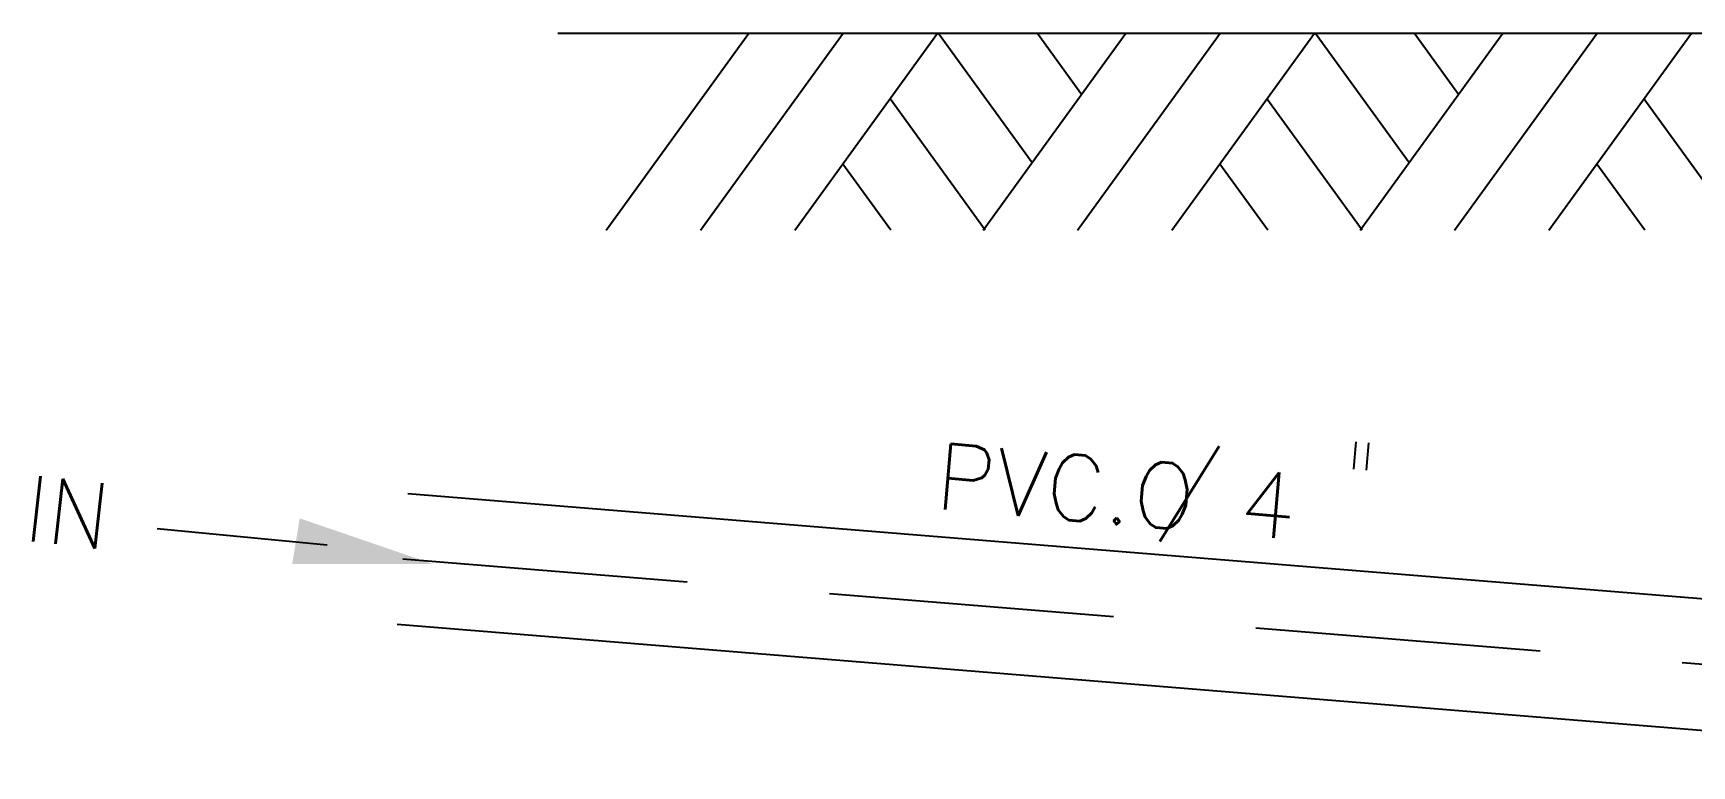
# Model space of a CAD drawing. Header units: inches. Extents: x -2548 to -2391, y 2200 to 2352.
# Drawn here: x -2467.258 to -2465.805, y 2323.801 to 2324.443 of the extents above; entities that cross this region are included whole.
import ezdxf

# ---------------------------------------------------------------- set-up
doc = ezdxf.new("R2010")
doc.units = ezdxf.units.IN
doc.header["$MEASUREMENT"] = 0
doc.linetypes.add('HIDDEN', pattern=[0.375, 0.25, -0.125])
for name, color, linetype in [('1', 7, 'Continuous'), ('2', 2, 'Continuous'), ('4', 4, 'Continuous')]:
    doc.layers.add(name, color=color, linetype=linetype)
doc.styles.add('ROMANS', font='romans', dxfattribs={"height": 0.1})

msp = doc.modelspace()

# ---------------------------------------------------------------- linework, layer by layer
at = {"layer": '1', "color": 8}
msp.add_line((-2467.00054, 2323.99445), (-2467.14951, 2324.00871), dxfattribs=at)
at = {"layer": '1'}
for points in [[(-2466.75607, 2324.27038), (-2466.63096, 2324.44318)], [(-2466.6734, 2324.27038), (-2466.54829, 2324.44318)], [(-2466.59073, 2324.27038), (-2466.46562, 2324.44318)], [(-2466.38285, 2324.32955), (-2466.46512, 2324.44318)], [(-2466.4257, 2324.27038), (-2466.30059, 2324.44318)], [(-2466.33951, 2324.38942), (-2466.37843, 2324.44318)], [(-2466.34303, 2324.27038), (-2466.21792, 2324.44318)], [(-2466.26036, 2324.27038), (-2466.13525, 2324.44318)], [(-2466.05248, 2324.32955), (-2466.13475, 2324.44318)], [(-2466.09531, 2324.27038), (-2465.9702, 2324.44318)], [(-2466.00914, 2324.38942), (-2466.04806, 2324.44318)], [(-2466.01264, 2324.27038), (-2465.88753, 2324.44318)], [(-2465.92997, 2324.27038), (-2465.80486, 2324.44318)], [(-2466.42395, 2324.27038), (-2466.50734, 2324.38555)], [(-2466.09358, 2324.27038), (-2466.17697, 2324.38555)], [(-2465.76318, 2324.27038), (-2465.84657, 2324.38555)], [(-2466.50662, 2324.27038), (-2466.54867, 2324.32846)], [(-2466.17625, 2324.27038), (-2466.2183, 2324.32846)], [(-2465.84585, 2324.27038), (-2465.88791, 2324.32846)]]:
    msp.add_lwpolyline(points, dxfattribs=at)
at = {"layer": '1', "linetype": 'HIDDEN'}
msp.add_lwpolyline([(-2466.93428, 2323.98235), (-2465.29425, 2323.84944)], dxfattribs=at)
at = {"layer": '1', "color": 8}
msp.add_solid([(-2467.02466, 2324.01783), (-2467.03134, 2323.97772), (-2466.90768, 2323.97774)], dxfattribs=at)
at = {"layer": '2'}
for points in [[(-2466.92982, 2324.03977), (-2465.40091, 2323.9155)], [(-2466.93919, 2323.92503), (-2465.41267, 2323.80088)]]:
    msp.add_lwpolyline(points, dxfattribs=at)
at = {"layer": '4', "color": 2}
for p, q in [((-2466.09902, 2324.08504), (-2466.1011, 2324.0611)), ((-2466.08796, 2324.08408), (-2466.09004, 2324.06013))]:
    msp.add_line(p, q, dxfattribs=at)
at = {"layer": '4'}
msp.add_lwpolyline([(-2466.79835, 2324.44318), (-2464.37558, 2324.44318)], dxfattribs=at)

# ---------------------------------------------------------------- texts
at = {"layer": '4', "color": 2, "style": 'ROMANS'}
for s, rotation, p in [('PVC.O 4', 355.03026, (-2466.46877, 2324.0266)), ('/', 355.03026, (-2466.27407, 2324.01705)), ('IN', 353.5985, (-2467.26811, 2323.99868))]:
    msp.add_text(s, height=0.0576, rotation=rotation, dxfattribs=at).set_placement(p)

doc.saveas('drawing.dxf')
